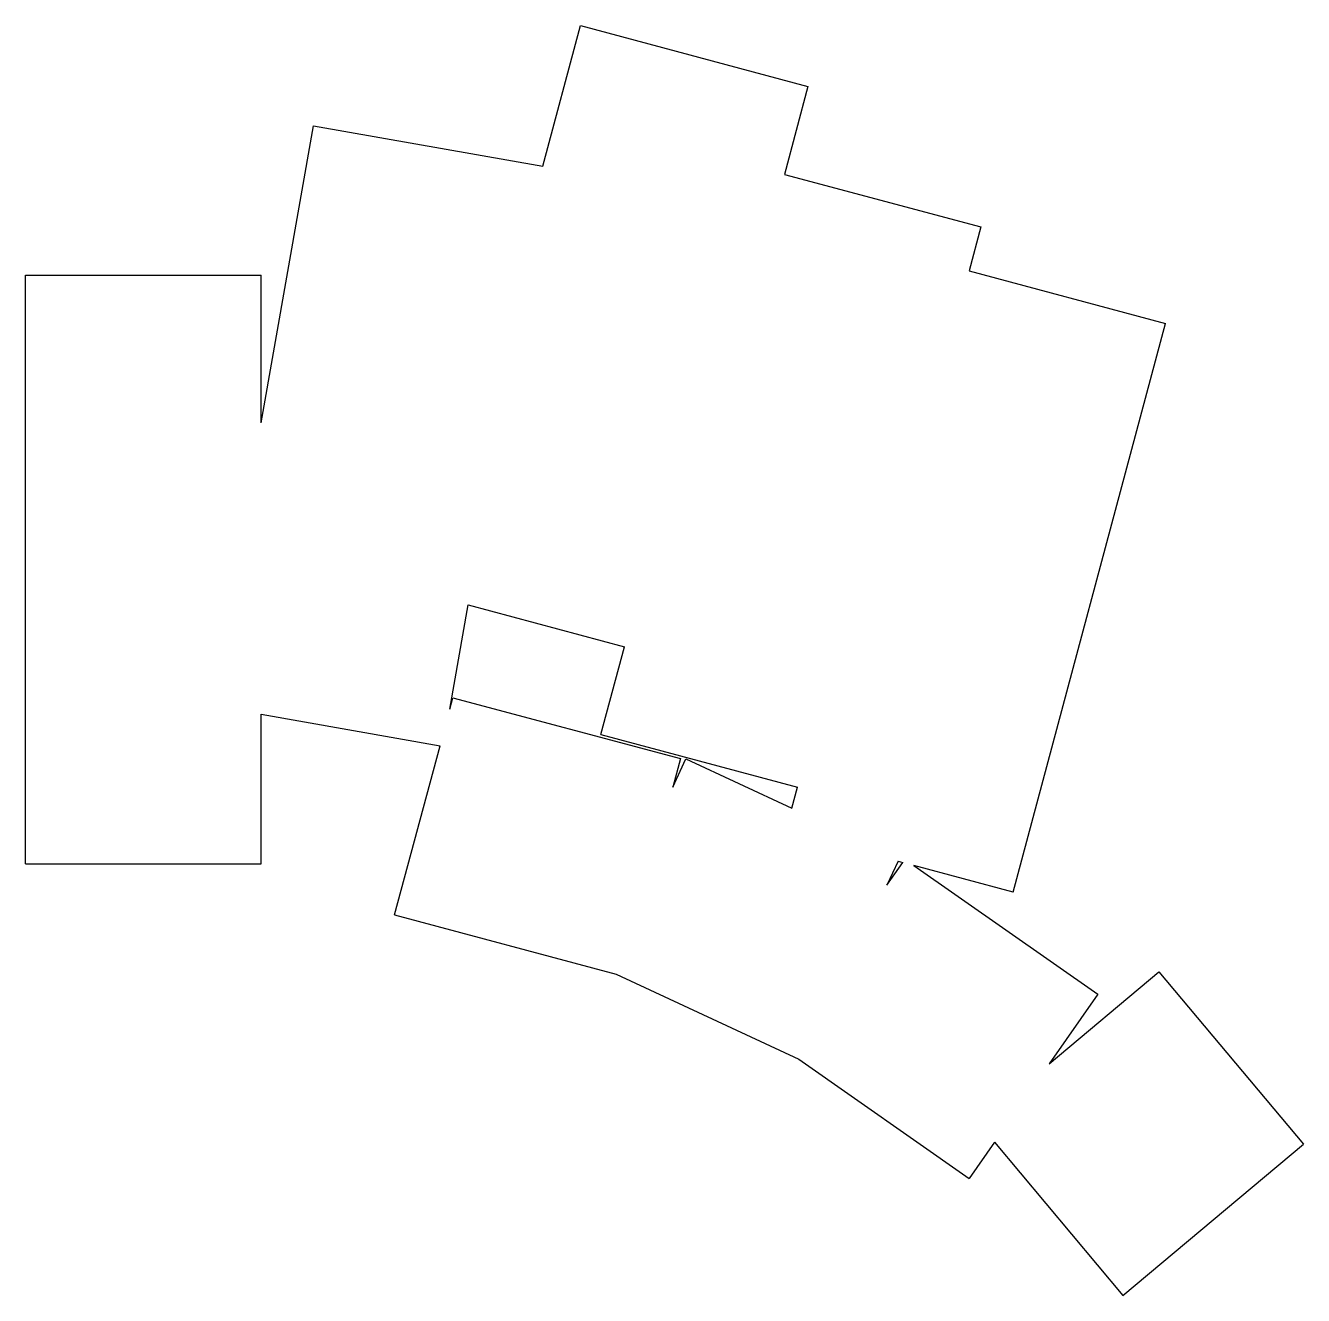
# Model space of a CAD drawing. Header units: millimetres. Extents: x -11 to 108, y -51 to 68.
import ezdxf

# ---------------------------------------------------------------- set-up
doc = ezdxf.new("R2010")
doc.units = ezdxf.units.MM

msp = doc.modelspace()

# ---------------------------------------------------------------- linework, layer by layer
for p, q in [((37.3, 54.71), (40.82, 67.84)), ((40.82, 67.84), (62.07, 62.14)), ((62.07, 62.14), (59.87, 53.93)), ((11, 30.73), (15.89, 58.48)), ((15.89, 58.48), (37.3, 54.71)), ((59.87, 53.93), (78.22, 49.02)), ((78.22, 49.02), (77.12, 44.91)), ((-11, -10.5), (-11, 44.5)), ((-11, 44.5), (11, 44.5)), ((11, 30.73), (11, 44.5)), ((77.12, 44.91), (95.47, 39.99)), ((81.24, -13.13), (95.47, 39.99)), ((28.62, 3.97), (30.34, 13.71)), ((30.34, 13.71), (44.94, 9.79)), ((42.74, 1.58), (44.94, 9.79)), ((28.62, 3.97), (28.91, 5.03)), ((28.91, 5.03), (50.16, -0.66)), ((11, -10.5), (11, 3.5)), ((11, 3.5), (27.71, 0.55)), ((42.74, 1.58), (61.09, -3.33)), ((23.47, -15.25), (27.71, 0.55)), ((50.16, -0.66), (49.44, -3.34)), ((49.44, -3.34), (50.68, -0.67)), ((50.68, -0.67), (60.57, -5.28)), ((60.57, -5.28), (61.09, -3.33)), ((-11, -10.5), (11, -10.5)), ((70.49, -10.25), (69.45, -12.48)), ((69.45, -12.48), (70.93, -10.37)), ((70.49, -10.25), (70.93, -10.37)), ((81.24, -13.13), (71.98, -10.65)), ((71.98, -10.65), (89.16, -22.68)), ((23.47, -15.25), (44.15, -20.8)), ((44.15, -20.8), (61.22, -28.75)), ((84.61, -29.19), (94.86, -20.59)), ((94.86, -20.59), (108.35, -36.68)), ((89.16, -22.68), (84.61, -29.19)), ((61.22, -28.75), (77.12, -39.89)), ((79.49, -36.5), (77.12, -39.89)), ((79.49, -36.5), (91.5, -50.82)), ((91.5, -50.82), (108.35, -36.68))]:
    msp.add_line(p, q)

doc.saveas('drawing.dxf')
